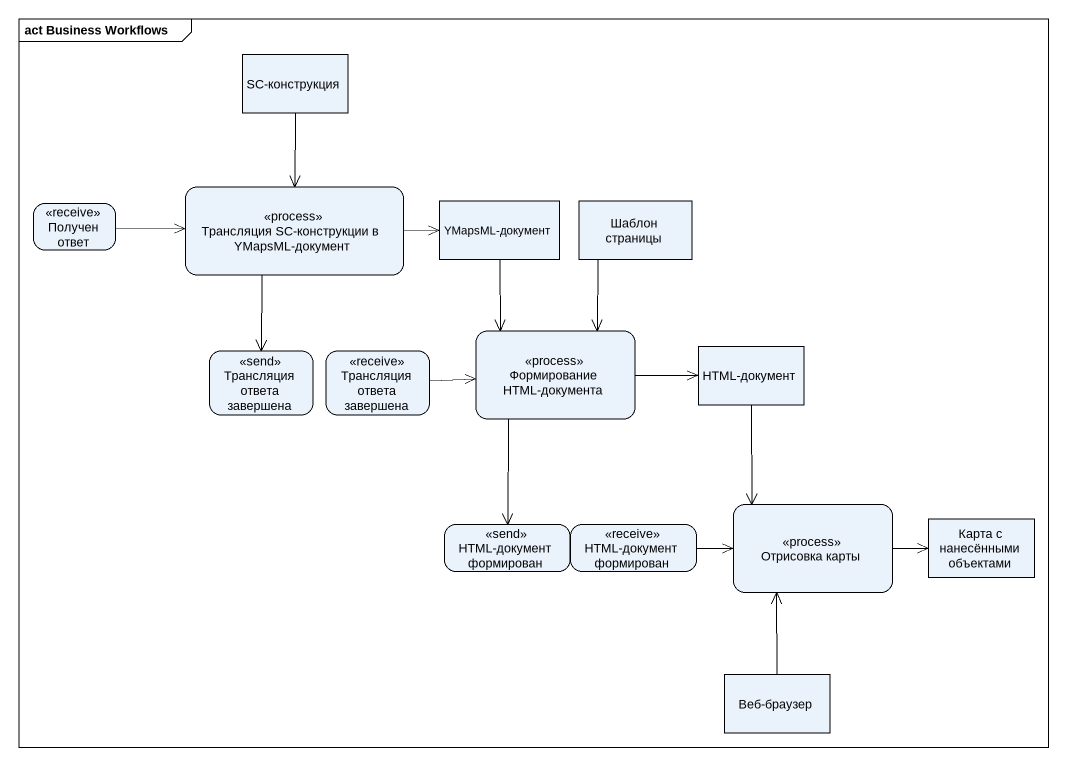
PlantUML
@startuml
mainframe act Business Workflows
hide empty description
state "SC-конструкция" as SC_конструкция <<object>>
state "Получен ответ" as Получен_ответ <<receive>>
state "Трансляция SC-конструкции в YMapsML-документ" as Трансляция_SC_конструкции_в <<process>>
state "YMapsML-документ" as YMapsML_документ <<object>>
state "Шаблон страницы" as Шаблон_страницы <<object>>
state "Формирование HTML-документа" as Формирование_HTML_документа <<process>>
state "Трансляция ответа завершена" as Трансляция_ответа_завершена <<send>>
state "Трансляция ответа завершена" as Трансляция_ответа_завершена_2 <<receive>>
state "HTML-документ" as HTML_документ <<object>>
state "HTML-документ формирован" as HTML_документ_формирован <<send>>
state "HTML-документ формирован" as HTML_документ_формирован_2 <<receive>>
state "Отрисовка карты" as Отрисовка_карты <<process>>
state "Карта с нанесёнными объектами" as Карта_с_нанесёнными <<object>>
state "Веб-браузер" as Веб_браузер <<object>>
SC_конструкция --> Трансляция_SC_конструкции_в
Получен_ответ -right-> Трансляция_SC_конструкции_в
Трансляция_SC_конструкции_в -right-> YMapsML_документ
Трансляция_SC_конструкции_в --> Трансляция_ответа_завершена
YMapsML_документ --> Формирование_HTML_документа
Шаблон_страницы --> Формирование_HTML_документа
Формирование_HTML_документа -right-> HTML_документ
Формирование_HTML_документа --> HTML_документ_формирован
Трансляция_ответа_завершена_2 -right-> Формирование_HTML_документа
HTML_документ --> Отрисовка_карты
HTML_документ_формирован_2 -right-> Отрисовка_карты
Отрисовка_карты -right-> Карта_с_нанесёнными
Веб_браузер -up-> Отрисовка_карты
@enduml
